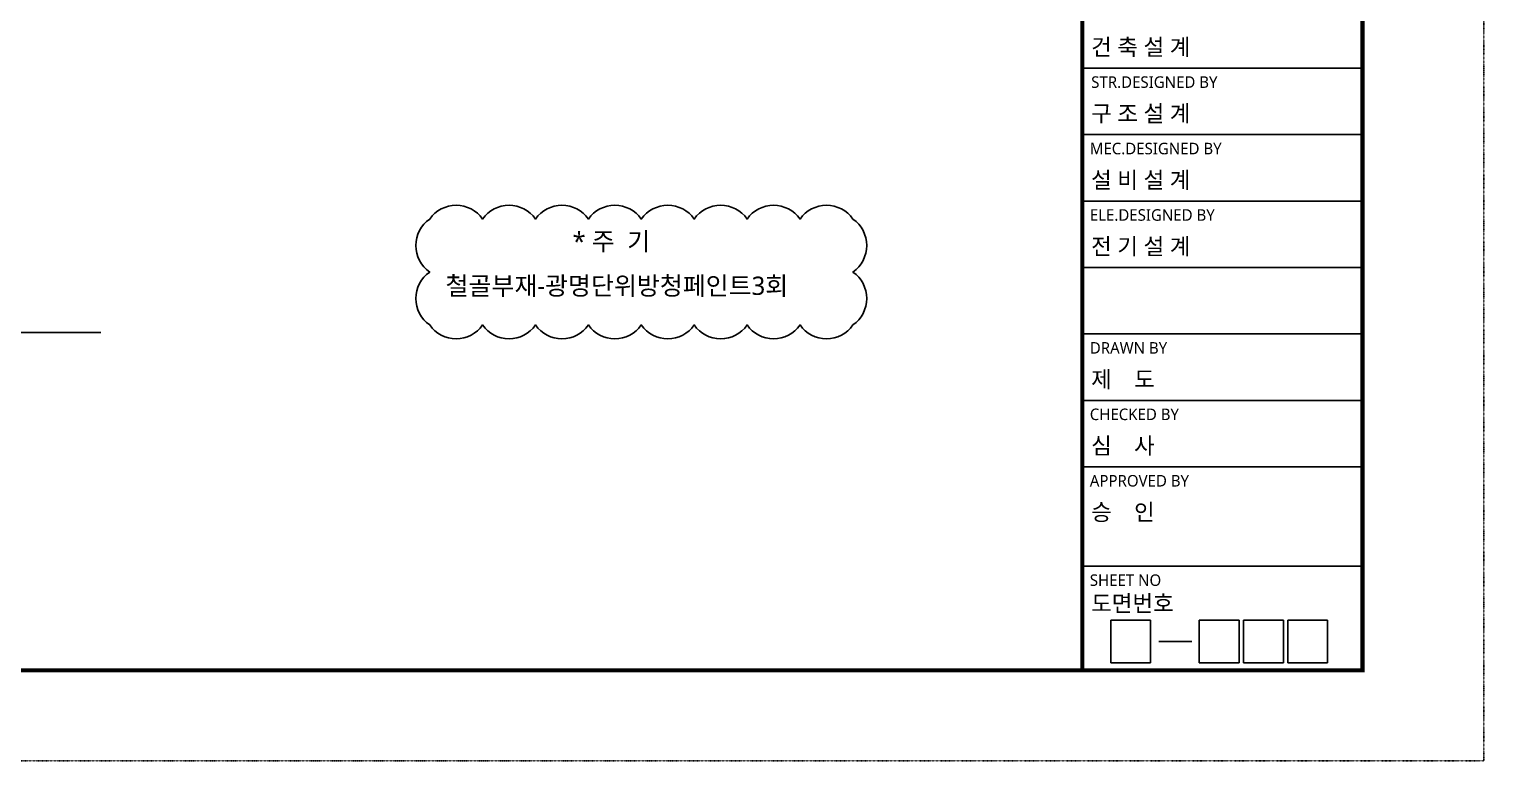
# Model space of a CAD drawing. Header units: millimetres. Extents: x 152133 to 471560, y 87068 to 132353.
# Drawn here: x 273980 to 291797, y 102032 to 110987 of the extents above; entities that cross this region are included whole.
import ezdxf

# ---------------------------------------------------------------- set-up
doc = ezdxf.new("R2010")
doc.units = ezdxf.units.MM
doc.linetypes.add('DIVIDE2', pattern=[15.875, 6.35, -3.175, 0, -3.175, 0, -3.175])
for name, color, linetype in [('HAT', 7, 'Continuous'), ('JON', 4, 'DIVIDE2'), ('TEX', 3, 'Continuous'), ('TIT', 2, 'Continuous'), ('폼', 7, 'Continuous')]:
    doc.layers.add(name, color=color, linetype=linetype)
doc.styles.add('맑은고딕', font='malgun.ttf')

msp = doc.modelspace()

# ---------------------------------------------------------------- linework, layer by layer
at = {"layer": 'HAT', "color": 181}
msp.add_lwpolyline([(278885.7, 108662.9, 0.5205671), (278885.7, 108014.9, 0.5205671), (278885.7, 107366.9, 0.5205671), (279533.7, 107366.9, 0.5205671), (280181.7, 107366.9, 0.5205671), (280829.7, 107366.9, 0.5205671), (281477.7, 107366.9, 0.5205671), (282125.7, 107366.9, 0.5205671), (282773.7, 107366.9, 0.5205671), (283421.7, 107366.9, 0.5205671), (284069.7, 107366.9, 0.5205671), (284069.7, 108014.9, 0.5205671), (284069.7, 108662.9, 0.5205671), (283421.7, 108662.9, 0.5205671), (282773.7, 108662.9, 0.5205671), (282125.7, 108662.9, 0.5205671), (281477.7, 108662.9, 0.5205671), (280829.7, 108662.9, 0.5205671), (280181.7, 108662.9, 0.5205671), (279533.7, 108662.9, 0.5205671)], format="xyb", close=True, dxfattribs=at)
at = {"layer": 'JON'}
for p, q in [((291797.3, 131960.4), (291797.3, 102032.4)), ((291797.3, 102032.4), (249474.8, 102032.4))]:
    msp.add_line(p, q, dxfattribs=at)
at = {"layer": 'TIT'}
msp.add_line((265258.1, 107276.5), (274858.1, 107276.5), dxfattribs=at)
at = {"layer": '폼', "color": 8}
for p, q in [((290310.9, 110509.8), (286878.4, 110509.8)), ((290310.9, 109696.7), (286878.4, 109696.7)), ((290310.9, 108883.5), (286878.4, 108883.5)), ((290310.9, 108070.4), (286878.4, 108070.4)), ((290310.9, 107257.2), (286878.4, 107257.2)), ((290310.9, 106444.1), (286878.4, 106444.1)), ((290310.9, 105631), (286878.4, 105631)), ((290310.9, 104414.7), (286878.4, 104414.7)), ((287227.2, 103754.1), (287715.1, 103754.1)), ((287227.2, 103232.5), (287227.2, 103754.1)), ((287715.1, 103754.1), (287715.1, 103232.5)), ((288311.4, 103232.5), (288311.4, 103754.1)), ((288311.4, 103754.1), (288799.2, 103754.1)), ((288799.2, 103754.1), (288799.2, 103232.5)), ((288853.5, 103232.5), (288853.5, 103754.1)), ((288853.5, 103754.1), (289341.3, 103754.1)), ((289341.3, 103754.1), (289341.3, 103232.5)), ((289395.5, 103754.1), (289883.4, 103754.1)), ((289395.5, 103232.5), (289395.5, 103754.1)), ((289883.4, 103232.5), (289883.4, 103754.1)), ((287815.2, 103493.3), (288221.8, 103493.3)), ((287715.1, 103232.5), (287227.2, 103232.5)), ((288799.2, 103232.5), (288311.4, 103232.5)), ((289341.3, 103232.5), (288853.5, 103232.5)), ((289883.4, 103232.5), (289395.5, 103232.5))]:
    msp.add_line(p, q, dxfattribs=at)
at = {"layer": '폼', "color": 8, "const_width": 50.4}
msp.add_lwpolyline([(290310.9, 130852), (290310.9, 103140.8), (251968.8, 103140.8), (251968.8, 130852)], close=True, dxfattribs=at)
msp.add_lwpolyline([(286878.4, 130852), (286878.4, 103140.8)], dxfattribs=at)
msp.add_lwpolyline([(286878.4, 130852), (286878.4, 103140.8)], dxfattribs=at)

# ---------------------------------------------------------------- texts
at = {"style": '맑은고딕'}
for s, p in [('* 주  기', (280635.4, 108277.9)), ('철골부재-광명단위방청페인트3회', (279080.4, 107734.9))]:
    msp.add_text(s, height=224, dxfattribs=at).set_placement(p)
at = {"layer": 'TEX', "style": '맑은고딕'}
for s, p in [('건 축 설 계', (286986.6, 110667.5)), ('구 조 설 계', (286986.6, 109854.4)), ('설 비 설 계', (286986.6, 109041.2)), ('전 기 설 계', (286986.6, 108228.1)), ('제    도', (286986.6, 106601.8)), ('심    사', (286986.6, 105788.7)), ('승    인', (286986.6, 104975.5)), ('도면번호', (286986.6, 103859.4))]:
    msp.add_text(s, height=201.54, dxfattribs=at).set_placement(p)
at = {"layer": '폼', "color": 8, "style": '맑은고딕'}
for s, height, p in [('STR.DESIGNED BY', 141.075, (286987.5, 110268.7)), ('MEC.DESIGNED BY', 141.075, (286970.6, 109455.4)), ('ELE.DESIGNED BY', 141.075, (286970.6, 108642.3)), ('DRAWN BY', 141.08, (286970.6, 107016)), ('CHECKED BY', 141.08, (286970.6, 106202.9)), ('APPROVED BY', 141.075, (286970.6, 105389.7)), ('SHEET NO', 141.08, (286970.6, 104173.5))]:
    msp.add_text(s, height=height, dxfattribs=at).set_placement(p)

doc.saveas('drawing.dxf')
